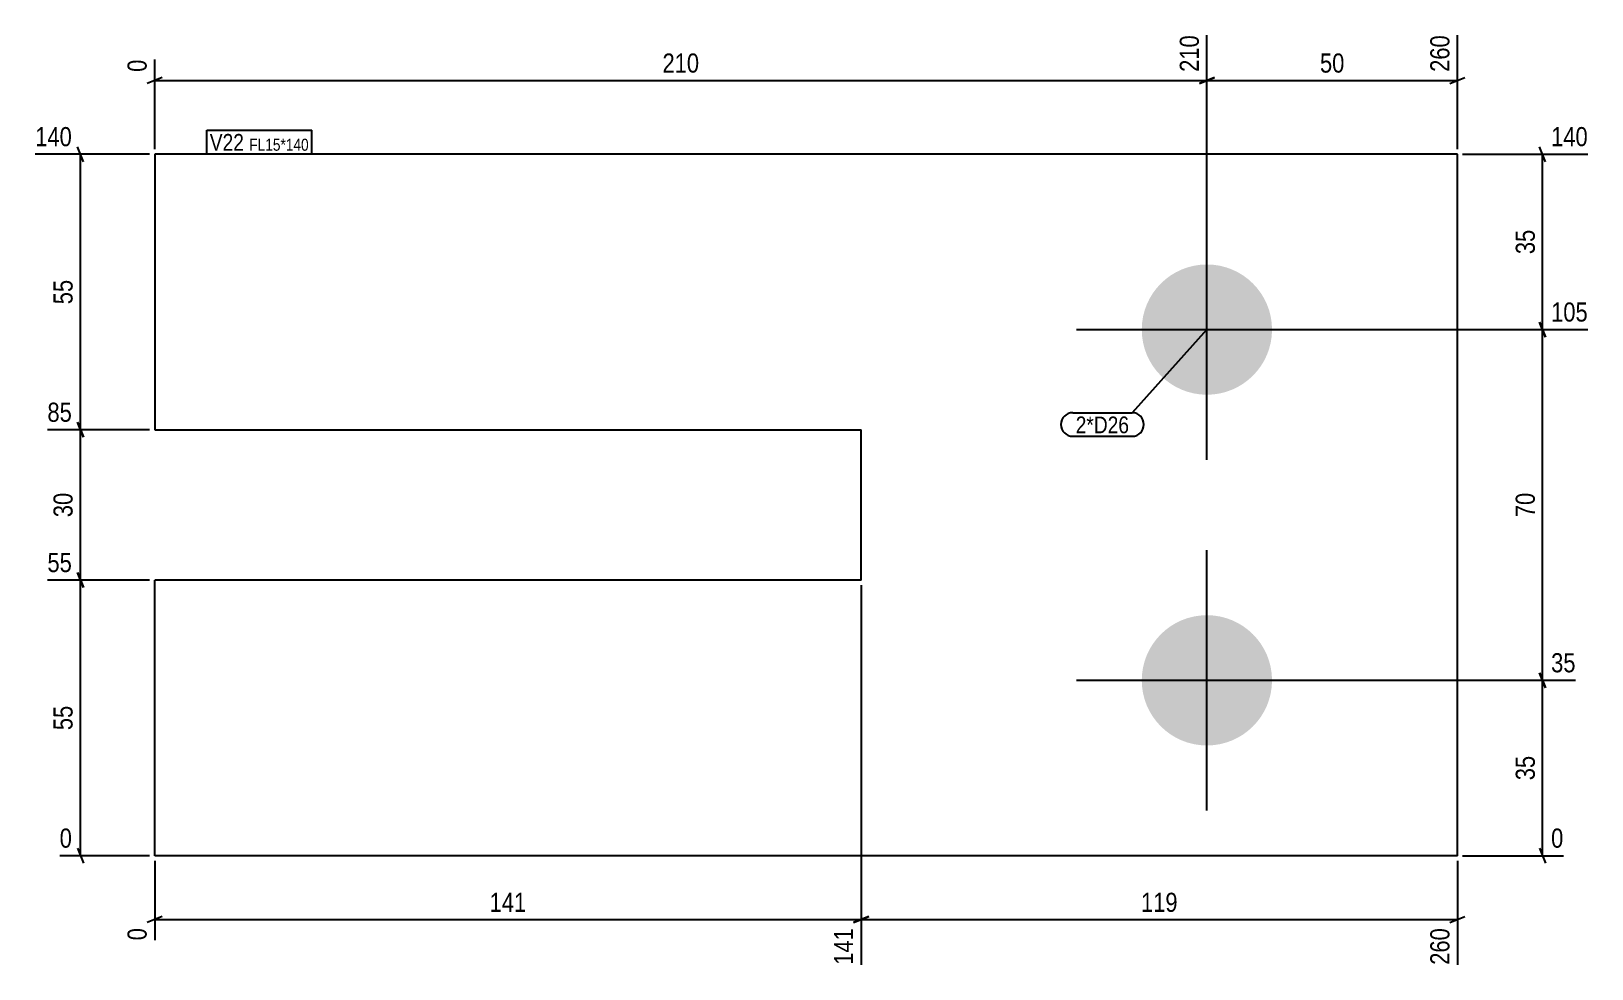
# Model space of a CAD drawing. Header units: millimetres. Extents: x 2 to 314, y 2 to 189.
import ezdxf

# ---------------------------------------------------------------- set-up
doc = ezdxf.new("R2010")
doc.units = ezdxf.units.MM
for name, color, linetype in [('MÅLSÆTNING', 7, 'Continuous'), ('STÅL', 7, 'Continuous'), ('TEKST', 7, 'Continuous')]:
    doc.layers.add(name, color=color, linetype=linetype)
doc.styles.add('Arial Narrow', font='ARIALN.TTF', dxfattribs={"height": 0.2})

msp = doc.modelspace()

# ---------------------------------------------------------------- hatches: boundary and pattern name
at = {"layer": 'STÅL', "linetype": 'Continuous'}
for points in [[(236.84, 142.77, -1), (236.84, 116.77, -1)], [(236.84, 72.77, -1), (236.84, 46.77, -1)]]:
    msp.add_hatch(color=3, dxfattribs=at).paths.add_polyline_path(points)

# ---------------------------------------------------------------- linework, layer by layer
at = {"layer": 'MÅLSÆTNING', "color": 7, "linetype": 'Continuous'}
for p, q in [((236.84, 130.77), (236.84, 188.52)), ((236.84, 130.77), (236.84, 188.52)), ((286.84, 165.77), (286.84, 188.52)), ((26.84, 165.77), (26.84, 183.65)), ((28.34, 180.11), (25.34, 178.91)), ((26.84, 179.51), (236.84, 179.51)), ((238.34, 180.11), (235.34, 178.91)), ((235.34, 178.91), (238.34, 180.11)), ((236.84, 179.51), (286.84, 179.51)), ((285.34, 178.91), (288.34, 180.11)), ((12.61, 163.27), (11.41, 166.27)), ((304.44, 163.27), (303.24, 166.27)), ((25.84, 164.77), (3, 164.77)), ((12.01, 109.77), (12.01, 164.77)), ((287.84, 164.77), (312.86, 164.77)), ((303.84, 129.77), (303.84, 164.77)), ((303.24, 131.27), (304.44, 128.27)), ((304.44, 128.27), (303.24, 131.27)), ((237.84, 129.77), (312.86, 129.77)), ((237.84, 129.77), (312.86, 129.77)), ((303.84, 59.77), (303.84, 129.77)), ((25.84, 109.77), (5.44, 109.77)), ((25.84, 109.77), (5.44, 109.77)), ((11.41, 111.27), (12.61, 108.27)), ((12.61, 108.27), (11.41, 111.27)), ((12.01, 79.77), (12.01, 109.77)), ((11.41, 81.27), (12.61, 78.27)), ((12.61, 78.27), (11.41, 81.27)), ((25.84, 79.77), (5.44, 79.77)), ((25.84, 79.77), (5.44, 79.77)), ((12.01, 24.77), (12.01, 79.77)), ((167.84, 78.77), (167.84, 3)), ((237.84, 59.77), (310.42, 59.77)), ((237.84, 59.77), (310.42, 59.77)), ((303.24, 61.27), (304.44, 58.27)), ((304.44, 58.27), (303.24, 61.27)), ((303.84, 24.77), (303.84, 59.77)), ((11.41, 26.27), (12.61, 23.27)), ((303.24, 26.27), (304.44, 23.27)), ((25.84, 24.77), (7.88, 24.77)), ((26.84, 23.77), (26.84, 7.88)), ((286.84, 23.77), (286.84, 3)), ((287.84, 24.77), (307.98, 24.77)), ((28.34, 12.61), (25.34, 11.41)), ((166.34, 11.41), (169.34, 12.61)), ((285.34, 11.41), (288.34, 12.61)), ((26.84, 12.01), (167.84, 12.01))]:
    msp.add_line(p, q, dxfattribs=at)
at = {"layer": 'STÅL', "color": 2, "linetype": 'Continuous'}
for p, q in [((286.84, 164.77), (26.84, 164.77)), ((26.84, 164.77), (26.84, 109.77)), ((286.84, 24.77), (286.84, 164.77)), ((26.84, 109.77), (167.84, 109.77)), ((167.84, 79.77), (167.84, 109.77)), ((167.84, 79.77), (26.84, 79.77)), ((26.84, 24.77), (26.84, 79.77)), ((286.84, 24.77), (26.84, 24.77))]:
    msp.add_line(p, q, dxfattribs=at)
at = {"layer": 'STÅL', "color": 3, "linetype": 'Continuous'}
for p, q in [((236.84, 103.77), (236.84, 155.77)), ((210.84, 129.77), (262.84, 129.77)), ((236.84, 33.77), (236.84, 85.77)), ((210.84, 59.77), (262.84, 59.77))]:
    msp.add_line(p, q, dxfattribs=at)

# ---------------------------------------------------------------- wipeouts: each hides what was drawn before it
at = {"color": 0}
msp.add_wipeout([(221.31, 109.08), (221.31, 112.58), (210.66, 112.58), (210.66, 109.08)], dxfattribs=at).dxf.layer = 'TEKST'

# ---------------------------------------------------------------- next in the draw order: wipeouts: each hides what was drawn before it
at = {"color": 0, "linetype": 'Continuous'}
for points in [[(236.04, 189.32), (230.44, 189.32), (230.44, 180.41), (236.04, 180.41)], [(286.04, 189.32), (280.44, 189.32), (280.44, 180.41), (286.04, 180.41)], [(26.04, 184.45), (20.44, 184.45), (20.44, 180.41), (26.04, 180.41)], [(11.11, 165.57), (11.11, 171.17), (2.2, 171.17), (2.2, 165.57)], [(313.66, 165.57), (313.66, 171.17), (304.74, 171.17), (304.74, 165.57)], [(313.66, 130.57), (313.66, 136.17), (304.74, 136.17), (304.74, 130.57)], [(11.11, 110.57), (11.11, 116.17), (4.64, 116.17), (4.64, 110.57)], [(11.11, 80.57), (11.11, 86.17), (4.64, 86.17), (4.64, 80.57)], [(311.22, 60.57), (311.22, 66.17), (304.74, 66.17), (304.74, 60.57)], [(11.11, 25.57), (11.11, 31.17), (7.07, 31.17), (7.07, 25.57)], [(308.78, 25.57), (308.78, 31.17), (304.74, 31.17), (304.74, 25.57)], [(26.04, 11.11), (20.44, 11.11), (20.44, 7.07), (26.04, 7.07)], [(167.04, 11.11), (161.44, 11.11), (161.44, 2.2), (167.04, 2.2)]]:
    msp.add_wipeout(points, dxfattribs=at).dxf.layer = 'MÅLSÆTNING'
at = {"color": 0}
for points, layer in [([(136.3, 180.26), (136.3, 185.86), (127.39, 185.86), (127.39, 180.26)], 'MÅLSÆTNING'), ([(265.08, 180.26), (265.08, 185.86), (258.61, 185.86), (258.61, 180.26)], 'MÅLSÆTNING'), ([(303.09, 150.51), (297.49, 150.51), (297.49, 144.03), (303.09, 144.03)], 'MÅLSÆTNING'), ([(11.26, 140.51), (5.66, 140.51), (5.66, 134.03), (11.26, 134.03)], 'MÅLSÆTNING'), ([(11.26, 98.01), (5.66, 98.01), (5.66, 91.53), (11.26, 91.53)], 'MÅLSÆTNING'), ([(303.09, 98.01), (297.49, 98.01), (297.49, 91.53), (303.09, 91.53)], 'MÅLSÆTNING'), ([(11.26, 55.51), (5.66, 55.51), (5.66, 49.03), (11.26, 49.03)], 'MÅLSÆTNING'), ([(303.09, 45.51), (297.49, 45.51), (297.49, 39.03), (303.09, 39.03)], 'MÅLSÆTNING'), ([(101.8, 12.76), (101.8, 18.36), (92.89, 18.36), (92.89, 12.76)], 'MÅLSÆTNING'), ([(44.67, 165.47), (44.67, 168.97), (37.84, 168.97), (37.84, 165.47)], 'TEKST'), ([(221.31, 109.08), (221.31, 112.58), (210.66, 112.58), (210.66, 109.08)], 'TEKST')]:
    msp.add_wipeout(points, dxfattribs=at).dxf.layer = layer

# ---------------------------------------------------------------- next in the draw order: linework, layer by layer
at = {"layer": 'MÅLSÆTNING', "color": 7, "linetype": 'Continuous'}
for p, q in [((167.84, 78.77), (167.84, 3)), ((169.34, 12.61), (166.34, 11.41)), ((167.84, 12.01), (286.84, 12.01))]:
    msp.add_line(p, q, dxfattribs=at)
at = {"layer": 'TEKST', "color": 7, "linetype": 'Continuous'}
for p, q in [((236.84, 129.77), (221.91, 113.18)), ((210.06, 113.18), (221.91, 113.18)), ((210.06, 108.48), (221.91, 108.48))]:
    msp.add_line(p, q, dxfattribs=at)
for centre, start, end in [((210.06, 110.83), 90, 270), ((221.91, 110.83), 270, 90)]:
    msp.add_arc(centre, 2.35, start, end, dxfattribs=at)

# ---------------------------------------------------------------- next in the draw order: texts
at = {"layer": 'MÅLSÆTNING', "color": 3, "linetype": 'Continuous', "style": 'Arial Narrow'}
for s, height, p in [('210', 3.818, (235.24, 181.21)), ('260', 3.818, (285.24, 181.21)), ('0', 3.82, (25.24, 181.21)), ('0', 3.82, (25.24, 7.88)), ('141', 3.818, (166.24, 3))]:
    msp.add_text(s, height=height, rotation=90.0002, dxfattribs=at).set_placement(p)
at = {"layer": 'MÅLSÆTNING', "color": 3, "style": 'Arial Narrow'}
for s, p in [('210', (128.19, 181.06)), ('50', (259.41, 181.06)), ('141', (93.69, 13.56))]:
    msp.add_text(s, height=3.818, dxfattribs=at).set_placement(p)
at = {"layer": 'MÅLSÆTNING', "color": 3, "linetype": 'Continuous', "style": 'Arial Narrow'}
for s, height, p in [('140', 3.818, (3, 166.37)), ('140', 3.818, (305.54, 166.37)), ('105', 3.818, (305.54, 131.37)), ('85', 3.818, (5.44, 111.37)), ('55', 3.818, (5.44, 81.37)), ('35', 3.818, (305.54, 61.37)), ('0', 3.82, (7.88, 26.37)), ('0', 3.82, (305.54, 26.37))]:
    msp.add_text(s, height=height, dxfattribs=at).set_placement(p)
at = {"layer": 'MÅLSÆTNING', "color": 3, "style": 'Arial Narrow'}
for s, p in [('35', (302.29, 144.83)), ('55', (10.46, 134.83)), ('30', (10.46, 92.33)), ('70', (302.29, 92.33)), ('55', (10.46, 49.83)), ('35', (302.29, 39.83))]:
    msp.add_text(s, height=3.818, rotation=90.0002, dxfattribs=at).set_placement(p)
at = {"layer": 'TEKST', "color": 3, "style": 'Arial Narrow'}
msp.add_text('2*D26', height=3.34, dxfattribs=at).set_placement((210.66, 109.08))

# ---------------------------------------------------------------- next in the draw order: wipeouts: each hides what was drawn before it
at = {"color": 0}
msp.add_wipeout([(44.67, 165.47), (44.67, 168.97), (37.84, 168.97), (37.84, 165.47)], dxfattribs=at).dxf.layer = 'TEKST'

# ---------------------------------------------------------------- next in the draw order: linework, layer by layer
at = {"layer": 'TEKST', "color": 7, "linetype": 'Continuous'}
for p, q in [((37.24, 169.57), (58.19, 169.57)), ((37.24, 164.87), (37.24, 169.57))]:
    msp.add_line(p, q, dxfattribs=at)

# ---------------------------------------------------------------- next in the draw order: wipeouts: each hides what was drawn before it
at = {"color": 0}
for points, layer in [([(231.8, 12.76), (231.8, 18.36), (222.89, 18.36), (222.89, 12.76)], 'MÅLSÆTNING'), ([(57.59, 165.47), (57.59, 167.97), (45.72, 167.97), (45.72, 165.47)], 'TEKST')]:
    msp.add_wipeout(points, dxfattribs=at).dxf.layer = layer
at = {"color": 0, "linetype": 'Continuous'}
msp.add_wipeout([(286.04, 11.11), (280.44, 11.11), (280.44, 2.2), (286.04, 2.2)], dxfattribs=at).dxf.layer = 'MÅLSÆTNING'

# ---------------------------------------------------------------- next in the draw order: texts
at = {"layer": 'MÅLSÆTNING', "color": 3, "style": 'Arial Narrow'}
msp.add_text('119', height=3.818, dxfattribs=at).set_placement((223.69, 13.56))
at = {"layer": 'MÅLSÆTNING', "color": 3, "linetype": 'Continuous', "style": 'Arial Narrow'}
msp.add_text('260', height=3.818, rotation=90.0002, dxfattribs=at).set_placement((285.24, 3))

# ---------------------------------------------------------------- next in the draw order: wipeouts: each hides what was drawn before it
at = {"color": 0}
msp.add_wipeout([(57.59, 165.47), (57.59, 167.97), (45.72, 167.97), (45.72, 165.47)], dxfattribs=at).dxf.layer = 'TEKST'

# ---------------------------------------------------------------- next in the draw order: linework, layer by layer
at = {"layer": 'TEKST', "color": 7, "linetype": 'Continuous'}
for p, q in [((58.19, 164.87), (58.19, 169.57)), ((37.24, 164.87), (58.19, 164.87))]:
    msp.add_line(p, q, dxfattribs=at)

# ---------------------------------------------------------------- next in the draw order: texts
at = {"layer": 'TEKST', "color": 3, "style": 'Arial Narrow'}
for s, height, p in [('V22', 3.34, (37.84, 165.47)), ('FL15*140', 2.386, (45.72, 165.47))]:
    msp.add_text(s, height=height, dxfattribs=at).set_placement(p)

doc.saveas('drawing.dxf')
